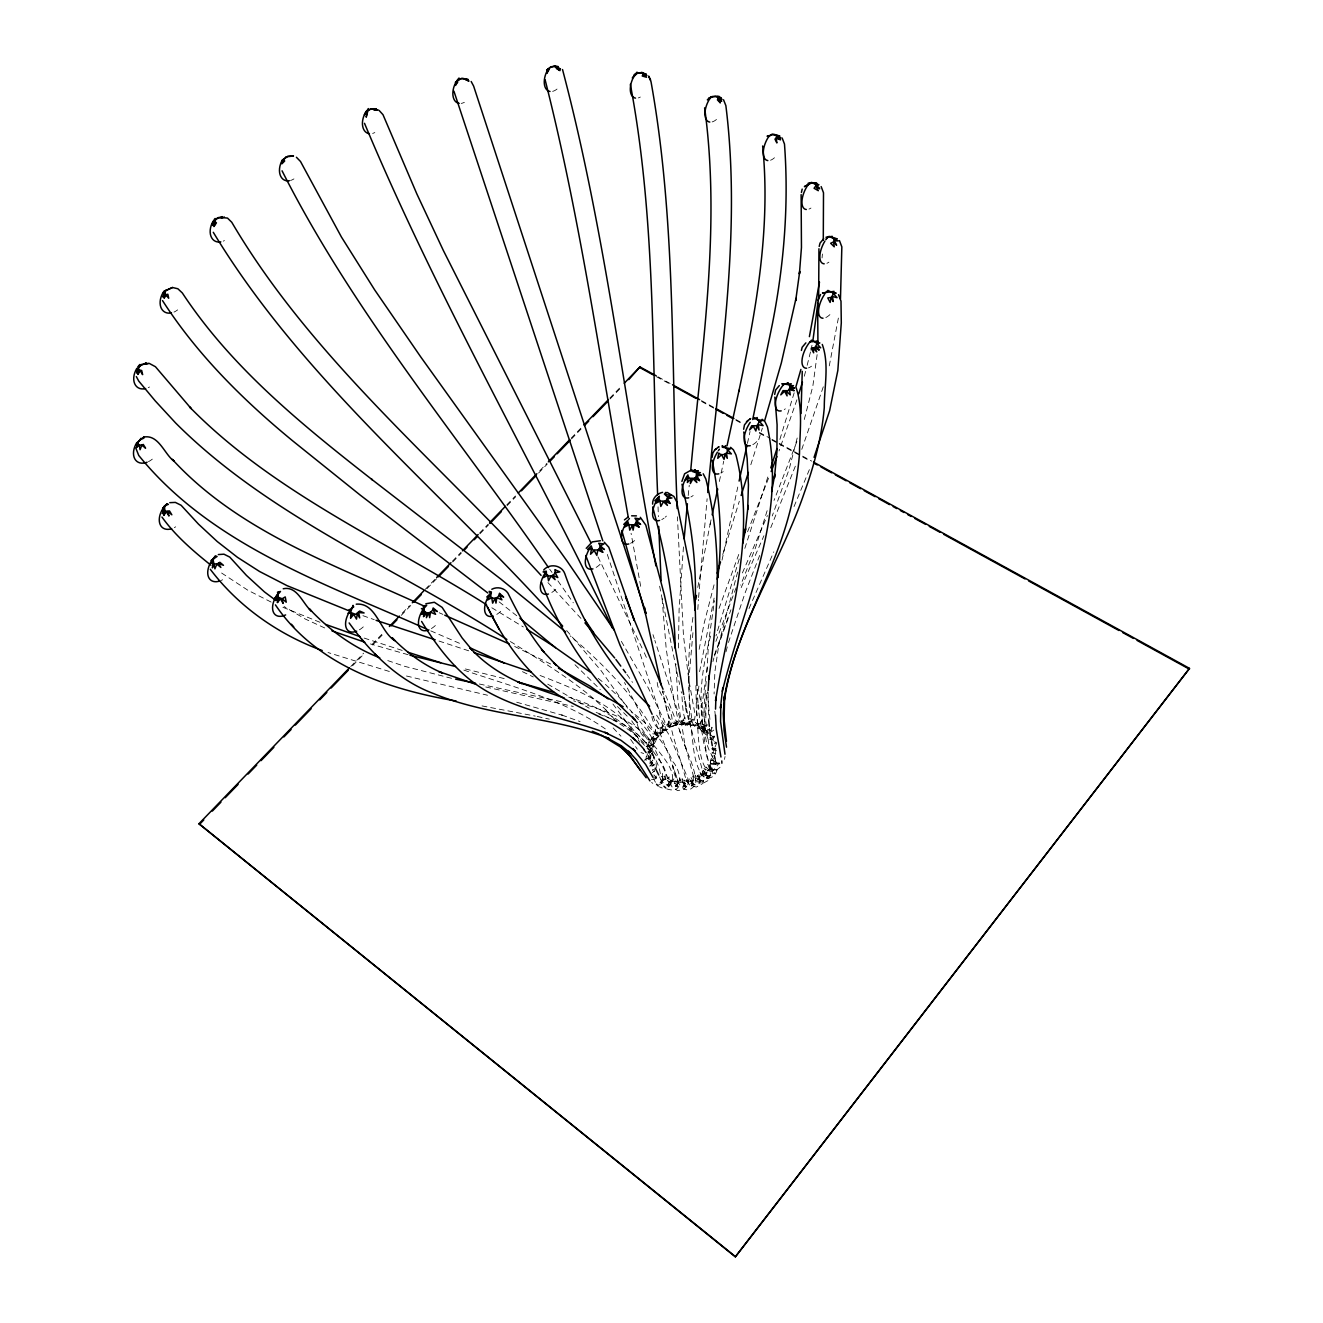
<?xml version="1.0" encoding="UTF-8"?>
<svg xmlns="http://www.w3.org/2000/svg" width="1323" height="1323" viewBox="0 0 1323 1323"><rect width="100%" height="100%" fill="white"/><g stroke="black" fill="none" stroke-linecap="round" stroke-linejoin="round"><path stroke-width="0.75" stroke-dasharray="5 3.75" d="M706.995 671.753L708.566 642.035L714.503 600.609M668.115 786.639L668.148 784.324C671.819 779.28 661.649 777.345 662.112 783.117M708.103 692.491L708.681 720.539M696.493 710.947C698.809 721.746 695.633 790.757 721.283 766.133M696.609 702.893L697.75 686.654M695.898 685.661L696.345 708.913M697.816 609.506L698.461 599.517M698.594 597.516L707.11 498.705M683.445 546.895L679.096 609.556L678.401 650.023M692.938 632.659L689.068 677.442L689.432 718.885M822.063 257.919L822.41 253.999M817.134 354.614L812.851 386.084L803.656 421.971M688.208 495.53L689.25 485.243M660.359 773.707C655.91 745.163 621.281 721.068 595.333 712.171M715.396 754.573L715.743 751.183M656.225 767.869C657.581 754.805 643.176 745.99 636.826 736.233C618.436 716.818 593.795 705.258 568.725 697.122M713.196 740.946L712.932 738.697L714.585 736.861L711.146 735.141L713.56 737.639M838.369 318.082L829.273 365.876M645.905 759.716L646.352 755.797L650.354 760.427L649.957 763.867L652.702 762.296L650.569 762.726L652.95 760.064L650.354 760.427L650.8 756.508L649.543 759.6L648.717 755.731L648.419 759.17L647.145 759.22M706.366 695.402L705.754 721.448L708.863 744.717M706.217 681.428C704.216 700.793 701.851 722.044 708.5 740.632M656.638 715.164L669.752 735.952L687.894 778.47L687.844 784.771L683.826 789.566L677.475 790.575L671.886 786.755L653.413 745.874L639.852 725.715M687.844 784.771L688.34 780.768M706.151 693.269C705.92 713.444 700.562 739.061 712.7 756.591M692.938 617.378C687.795 652.173 686.521 687.828 692.442 722.623C693.963 727.848 700.38 730.412 705.126 727.848M689.779 718.157L692.194 720.688L691.4 722.755L692.591 724.557L695.088 725.054L698.048 722.953L699.42 724.161L697.403 723.929L697.502 725.517C679.724 729.353 683.826 702.116 681.196 691.664M662.591 773.36L662.277 779.66L660.624 781.661L661.583 783.1L661.649 780.802L663.468 781.496L662.277 779.66L664.626 779.379L662.41 778.42L664.857 777.081L661.186 776.403M699.569 671.671L714.354 596.921M699.156 649.328L704.068 623.596L714.552 582.897M707.193 667.635L701.868 706.217L701.934 723.449L707.177 757.864L711.195 763.702L717.331 765.041M697.767 587.445L710.352 523.065M722.011 560.158L737.771 487.029M724.458 759.419L725.07 756.508M710.004 524.702L711.278 518.748M719.332 481.489L723.714 461.247M747.429 443.387L750.058 431.447M711.063 730.991L711.923 727.137L712.353 730.61L707.64 729.238L709.393 732.793M810.47 351.984L806.302 368.77M810.883 350.132L812.157 344.542M797.19 437.996L789.153 469.252L772.252 515.953M710.55 636.098C704.216 659.334 700.148 683.462 701.157 707.607M739.259 558.967L715.975 635.916M725.996 651.759L727.964 644.351M712.948 661.566L713.907 657.928M804.301 376.212L805.79 370.622M767.142 510.695L755.483 547.788L740.665 585.146M794.18 392.799L778.834 442.808M722.738 554.519L739.309 501.268M737.606 572.082L719.15 642.366L714.867 671.852L714.089 693.947M796.926 399.761L779.015 450.961M750.819 464.737L762.346 428.139M714.503 656.059L729.238 615.393M728.444 642.498L745.147 592.754L760.791 552.551M744.832 548.384L768.911 473.651M823.303 386.796L801.771 449.357M714.503 654.67L730.957 609.754M715.908 641.39L736.134 587.726M796.909 441.502L774.021 500.425M719.034 608.431L739.491 552.435M644.318 760.212L649.246 757.07L649.99 754.738L648.816 752.87L650.023 749.728L647.708 752.473M795.338 466.192L770.532 528.241M747.578 531.78L768.944 477.223M749 608.58L773.79 551.84M794.032 506.577L810.569 466.787M742.401 572.925L767.406 515.573M741.194 587.594L763.95 535.732M655.795 778.404L656.423 777.263L653.794 774.947L657.432 776.386M713.147 737.87L714.304 736.051L713.014 736.431M621.347 641.341L648.32 687.993L664.824 721.746L665.403 728.857L663.22 732.264L660.624 733.025L661.318 733.769L654.587 734.116L656.208 732.495L656.638 734.778L661.649 732.214L664.758 728.345L661.384 728.394L662.724 725.219L662.31 731.172L663.22 732.264L659.003 734.662L652.553 733.769L649.047 730.131L624.506 682.519M607.307 554.436L655.613 700.562C660.508 708.533 658.192 724.855 669.918 727.104L673.787 725.599L678.12 721.134L675.358 721.845L675.491 723.863L676.566 724.888L677.409 723.929L679.013 721.564L679.377 716.305L654.852 640.398M698.891 686.058C696.675 698.428 710.352 716.818 697.502 725.517L690.523 725.302L691.764 723.764L688.307 721.961L691.549 721.663M662.128 598.691L666.197 648.667L673.887 700.049L677.806 718.902L681.428 723.681L685.198 724.987L686.339 723.913L683.048 724.194L684.156 720.671L680.882 720.952L687.662 723.929L693.384 719.183L690.771 720.77L691.912 722.937L694.558 719.695L695.187 715.429L688.621 678.666L683.445 635.321L677.409 516.78M350.744 666.527L363.627 653.182M372.21 644.284L383.67 632.411M402.291 613.128L409.452 605.719M425.196 589.396L435.217 579.027M452.4 561.217L460.999 552.319M479.604 533.037L488.204 524.14M506.808 504.857L515.408 495.96M539.751 470.756L546.912 463.331M571.238 438.111L582.699 426.254M609.903 398.074L621.363 386.2M352.579 665.767L364.023 653.909M372.623 645.012L384.067 633.155M401.233 615.36L411.255 604.975M426.998 588.669L437.003 578.3M452.747 561.994L461.33 553.097M479.935 533.814L488.518 524.917M507.122 505.651L515.705 496.753M538.61 473.022L547.193 464.125M571.519 438.922L581.525 428.553M610.151 398.901L621.595 387.044M685.182 722.209C667.668 734.761 665.519 701.752 662.757 691.119M665.271 517.161L666.428 516.102M649.742 766.199C663.071 752.721 637.57 737.374 631.088 726.84C605.504 700.479 570.246 687.117 536.691 674.184M652.289 772.764L654.736 770.631M655.298 776.915L656.307 776.039M667.123 785.201L670.017 785.035L668.776 783.199L671.174 782.935L668.892 781.959L671.406 780.636L668.512 780.802L669.124 776.882L666.494 779.429L664.51 775.956L665.171 779.412L662.161 776.799L662.873 780.735L660.26 778.404L662.244 781.876L658.854 782.786M668.479 786.937C682.817 773.062 655.348 749.661 648.402 737.887C628.772 717.049 599.947 709.343 573.62 700.843M676.566 724.888L669.918 727.104L676.566 724.888L674.829 724.839M711.261 731.9L713.775 730.081M709.36 731.057L710.401 730.296M648.816 752.87L651.511 751.199L649.626 753.663L652.173 753.184L649.858 755.929L651.925 755.4L649.246 757.07L650.784 757.484L648.237 757.963L648.948 759.137L645.955 760.427M714.222 743.774L716.553 742.385L714.04 741.806M654.72 764.462L651.925 765.967L649.494 765.554L651.098 762.081L653.099 767.935L652.355 770.3L655.166 768.795M647.509 753.101C662.674 746.073 645.723 728.89 639.737 721.167M656.39 778.602L650.188 779.793M658.804 784.539C671.29 781.48 664.907 766.05 659.003 759.882C648.154 742.583 632.807 727.385 613.558 719.811M690.523 725.302L692.591 724.557M683.048 724.194L685.182 723.483M712.402 747.925L715.991 748.438L713.99 749.546L716.537 743.427L713.064 741.74M646.104 746.585C652.256 747.545 658.126 741.211 655.976 735.175C635.238 696.229 603.685 664.245 570.263 635.916M653.397 771.21L654.703 771.21M661.649 732.214L663.22 732.264M708.07 731.421L704.729 730.031L704.481 727.848L706.151 726.095L702.728 724.293L705.126 726.84L701.554 726.162L704.481 727.848L701.306 728.245L704.349 728.973L702 730.197L704.729 730.031L703.555 731.751L707.028 736.613M709.889 737.821L713.114 737.986M652.636 777.064L656.423 777.263M713.527 760.477L710.401 759.948L719.811 763.933L718.604 762.61L714.949 764.611L715.975 762.991L712.733 763.669L713.924 761.601L710.633 757.732M714.999 753.465L711.906 752.919L715.131 752.274L713.295 748.719L716.785 750.389M716.173 750.472L712.485 749.48L710.418 747.363M482.052 705.92L535.253 716.074M479.356 684.008L564.524 702.414M712.799 739.855L709.74 739.226L712.932 738.697L709.988 737.076M537.204 716.438L549.31 719.15M451.573 678.319L404.888 666.379L387.722 660.59M406.475 676.003L487.509 695.236M465.382 668.958L506.246 679.096M485.773 686.984L573.289 706.432M389.342 671.472L328.005 652.537M516.681 702.215L562.589 715.28L559.993 714.387L580.086 721.597M408.079 654.703L370.44 643.937M402.192 650.42L363.891 638M463.893 670.116C512.877 687.001 565.169 699.784 607.72 730.627M439.021 641.06L469.963 651.214M640.994 752.589L643.673 753.498M647.013 758.476L648.948 759.137C662.244 746.139 637.124 731.255 631.584 720.539M362.932 615.675L374.211 619.66M319.984 622.29L280.36 606.248M598.872 714.073L616.584 721.018M659.35 786.821L662.195 788.012M324.714 627.945L305.282 619.032L284.065 606.546M666.726 788.855C686.009 795.603 680.551 770.003 672.96 761.816C663.948 741.723 649.361 724.194 631.137 711.824M430.785 630.889L462.322 644.516M439.219 612.764L442.924 614.385M514.68 646.467L551.244 664.311M271.132 602.081L247.831 590.207L218.527 571.007M522.453 671.654L533.318 676.963M547.705 684.14L589.165 708.185M658.06 376.84L670.711 383.786M701.438 400.637L714.089 407.583M735.786 419.474L743.013 423.443M759.286 432.373L770.135 438.326M771.937 439.319L777.362 442.295M779.164 443.288L800.862 455.178M802.664 456.17L811.71 461.132M656.456 376.691L670.91 384.613M701.62 401.481L714.271 408.41M735.952 420.317L743.179 424.27M759.435 433.2L764.859 436.177M772.086 440.146L777.511 443.122M779.313 444.115L800.994 456.005M802.796 456.997L810.023 460.966M510.364 641.556L513.853 643.656C546.002 664.047 579.11 683.793 606.562 710.517L604.793 708.863L617.609 722.556M491.842 607.786L523.313 626.937M651.627 782.472L652.801 783.365M499.085 601.833L516.714 615.757M598.211 678.385L602.676 681.94M605.372 684.338L618.271 696.328L638.496 719.596M574.976 664.708L600.295 689.614M613.128 727.915L620.95 736.183M617.394 706.515L628.756 717.728M706.465 731.139L709.26 733.934M547.954 582.583L580.946 618.387M566.641 630.509L601.072 670.612L627.681 708.202M612.929 704.034L629.897 726.608L639.77 742.253M626.904 674.35L632.51 682.37M549.673 569.188L552.005 572.446M557.909 580.88L573.306 602.808M630.641 739.392L637.306 749.165M647.063 754.027L655.332 768.101M637.355 724.276C644.235 752.39 673.142 738.466 653.678 716.586M711.791 755.731L713.659 759.27M653.711 778.85L655.414 782.257M597.963 556.834L643.507 651.015M644.318 652.785L646.6 657.911M659.565 776.866L662.84 784.241M652.95 716.074L668.578 754.292L678.451 782.505L672.679 765.537C673.275 776.386 684.239 801.291 695.848 783.778C695.65 765.289 683.875 747.958 679.493 730.064C674.598 716.934 669.388 703.919 663.799 691.069M657.233 682.486C657.779 696.46 681.808 716.983 667.586 729.42C659.135 733.587 652.884 723.664 651.842 716.421M679.493 730.064L680.733 733.504M684.768 744.733L685.959 748.041M652.983 634.66L654.224 638.463M685.38 707.689L686.885 713.659M715.677 761.221C721.068 769.49 712.865 782.422 703.29 776.601C691.747 762.065 694.195 739.987 689.696 722.672M678.782 680.667L679.691 684.454M689.184 721.151L703.985 776.055L703.555 781.248L702.033 783.96L696.394 787.036L690.259 785.73L686.157 779.909L672.911 735.042L662.393 691.003M677.905 676.88L659.466 585.378M686.422 708.417L687.977 715.66M684.008 696.146L684.686 699.635M640.679 586.304L631.071 533.285M710.848 737.854L711.559 741.773M712.65 747.66L713.378 751.58M698.891 712.899L703.489 741.674L711.03 772.136L709.045 780.024L703.423 783.084L697.287 781.761L693.996 778.106L684.851 744.204L677.988 701.273L675.888 664.03M709.922 719.464L707.342 691.912M709.575 728.212L710.038 732.049M696.576 710.864C697.238 718.439 696.493 733.736 708.152 732.793L706.747 731.354L705.738 732.661L705.572 730.875L703.555 731.751L701.223 709.575M714.85 711.245L715.263 715.33M697.998 702.993L696.94 685.38M658.044 506.841L658.391 516.648M363.296 626.87A18.522 10.402 -54.7 0 1 359.36 629.847M435.366 625.531A18.638 10.005 -55.8 0 1 430.19 629.252M500.706 611.325A18.654 9.658 -56.8 0 1 495.662 615.03M555.759 589.347A18.621 9.36 -57.6 0 1 550.815 593.018M600.08 564.326A18.555 9.129 -58.4 0 1 595.251 567.931M634.643 540.545A18.489 8.93 -59 0 1 629.93 543.555M664.096 518.103A18.406 8.781 -59.6 0 1 661.781 519.575M693.186 495.497A18.34 8.633 -60.1 0 1 690.92 496.952M723.185 471.583A18.29 8.467 -60.5 0 1 720.952 473.006M756.756 441.617A18.208 8.318 -61.1 0 1 752.34 444.908M785.333 408.824A18.092 8.153 -61.7 0 1 784.258 409.551M811.528 366.19A17.943 8.037 -62.4 0 1 808.452 367.877M829.901 314.626A17.728 7.971 -63.1 0 1 824.808 317.933M828.909 262.152A17.447 7.988 -64 0 1 826.925 263.277M810.966 208.042A17.133 8.087 -64.8 0 1 808.998 209.067M774.468 157.751A16.786 8.285 -65.7 0 1 770.515 160.232M716.471 119.45A16.438 8.566 -66.5 0 1 711.559 122.047M640.332 97.042A16.108 8.93 -67.1 0 1 638.331 97.902M557.033 89.054A15.826 9.327 -67.3 0 1 551.923 91.485M464.356 102.318A15.628 9.774 -67.1 0 1 461.198 103.392M374.822 132.532A15.545 10.253 -66.1 0 1 372.623 133.408M293.938 178.886A15.578 10.7 -64.2 0 1 290.498 180.474M224.43 240.554A15.744 11.097 -61.5 0 1 223.24 241.133M177.629 309.88A16.058 11.394 -58.4 0 1 173.991 312.079M149.532 386.994A16.504 11.543 -55.7 0 1 148.242 387.656M152.31 459.131A17.001 11.56 -53.9 0 1 148.441 461.661M175.694 526.819A17.513 11.427 -53.1 0 1 174.338 527.596M222.611 579.739A17.96 11.163 -53.2 0 1 221.255 580.417M687.662 723.929L687.629 725.021L685.198 724.987L687.662 723.929M682.354 723.119L682.288 724.557L673.903 723.218L676.781 723.135L677.525 725.318L681.312 723.863L685.397 721.366L682.8 720.125L685.033 717.628L682.354 723.119M648.865 742.236L648.634 745.725L650.883 747.908L649.775 752.142L647.89 751.596L651.627 750.505L650.734 749.083L653.049 746.288L650.536 746.867L652.388 744.336L649.742 746.089L648.865 742.236M655.398 729.75L655.083 733.24L657.283 735.323L656.109 739.177L655.464 738.333L651.478 740.252L651.842 738.565L654.224 738.846L653.827 740.103L659.185 735.654L657.283 735.323L658.887 731.751L656.969 734.315L657.448 730.395L656.191 733.587L655.398 729.75M706.631 777.312L706.499 778.536L709.062 778.255L706.631 777.312C704.084 769.705 694.955 780.901 703.538 780.917L701.107 782.571L702.199 780.868L698.908 781.645L701.008 780.372L697.32 779.991L699.751 778.337L696.824 775.625L699.884 777.114L697.982 773.575L701.554 775.179L699.9 772.037L702.827 774.749L702.281 771.243L704.167 774.782L704.762 771.326L705.374 775.295L706.962 772.252L706.234 776.171L709.293 776.006L706.631 777.312M712.601 772.219L712.469 773.442L715.048 773.145L712.601 772.219C708.781 763.784 701.289 778.189 710.815 775.377L709.591 777.511L709.525 775.807L707.094 777.444L706.978 775.261L704.894 776.502L706.118 774.368L702.563 772.748L705.721 773.227L702.794 770.515L706.482 770.912L703.968 768.481L707.507 770.085L705.87 766.943L708.797 769.655L708.252 766.166L710.137 769.705L710.732 766.232L711.327 770.201L712.932 767.158L712.187 771.094L714.536 768.795L712.601 772.219M676.235 784.076L675.474 786.457L678.567 785.068L676.103 785.316L678.798 782.769L676.235 784.076C675.623 779.991 668.975 781.265 669.421 785.201L666.18 784.837L669.537 783.96L667.586 780.454L670.166 782.836L669.488 778.883L671.208 781.976L671.852 778.04L672.481 781.529L674.317 778.089L674.995 782.042L678.071 780.653L676.235 784.076M684.057 784.671L683.313 787.036L686.422 785.647L684.057 784.671C683.296 779.875 675.276 782.654 677.608 786.904L674.002 785.366L677.343 784.522L674.25 783.084L677.971 783.398L675.408 781L679.013 782.554L679.691 778.619L681.626 782.125L682.155 778.668L682.817 782.637L684.355 779.594L683.677 783.53L685.926 781.248L684.057 784.671M691.995 783.712L691.234 786.06L694.393 784.671L691.995 783.712C690.953 778.04 681.775 783.051 686.389 786.805L684.239 788.128L685.529 785.912L682.668 786.457L685.132 784.754L682.188 782.075L685.264 783.53L683.346 779.991L686.935 781.562L685.264 778.437L688.225 781.132L690.11 777.692L690.738 781.661L693.897 780.272L691.995 783.712M699.652 781.215L698.891 783.547L702.066 782.158L699.652 781.215C698.031 774.567 688.373 782.488 695.22 784.787L694.112 786.507L694.029 784.291L691.912 785.581L693.169 783.381L690.325 783.927L692.772 782.24L689.829 779.545L692.905 781.017L691.003 777.477L693.533 779.909L692.921 775.939L694.575 779.065L695.286 775.129L697.204 778.668L697.767 775.212L698.395 779.181L699.966 776.138L699.255 780.057L702.298 779.892L699.652 781.215M710.517 765.967L711.642 769.192L716.653 770.648L715.478 769.325L711.791 771.342L711.642 769.192L709.575 770.416L710.782 768.299L707.987 768.779L710.385 767.175L707.474 764.446L714.8 763.669L717.264 766.182L719.199 762.776L715.991 764.181L715.412 760.212L713.461 763.636L710.55 760.907L710.517 765.967M653.43 736.382L652.189 745.345L645.541 745.792L649.064 744.998L647.575 746.453L654.042 743.741L653.182 742.451L655.497 739.64L653.33 741.31L654.868 737.754L653 740.301L651.114 739.193L653.43 736.382M698.428 724.094L699.503 727.055L704.464 728.146L704.961 725.467L707.573 724.938L702 727.584L702.1 728.841L700.677 727.518L699.635 728.725L699.503 727.055L697.469 727.865L698.66 726.228L695.915 726.344L698.296 725.186L695.501 722.391L699.073 723.102L698.428 724.094M676.582 721.118L676.781 723.135L673.258 721.432L676.582 721.118M669.025 721.035L668.528 726.939L665.254 730.263L659.383 728.312L662.062 727.17L663.154 728.857L660.805 729.651L667.586 729.42L670.728 726.112L668.528 726.939L671.059 724.144L667.602 724.177L669.025 721.035M688.936 723.549L687.629 725.021L691.912 722.937L689.978 722.805L689.994 724.309L688.936 723.549M669.008 723.962L666.395 725.037L671.241 726.046L667.834 726.393L670.116 725.649L669.008 723.962M648.634 745.725L647.36 745.792L646.534 742.385L648.634 745.725"/><path stroke-width="1.5" d="M817.928 342.971L817.647 303.05M823.286 240.323L823.501 192.778L821.153 186.593M715.528 709.111L715.925 697.221L715.561 700.777C728.378 618.982 757.269 538.709 735.985 455.062L733.405 449.837L730.594 447.323M694.74 610.267C697.502 567.898 691.582 525.463 681.99 484.251M708.119 690.606L709.078 675.706L708.681 679.476C718.621 613.029 722.523 544.811 705.854 479.025L703.208 473.799M684.156 538.709L687.381 503.749M690.689 470.872C701.422 350.446 721.151 228.747 704.613 107.841M801.027 413.52L802.251 371.333M840.469 298.998L841.841 246.888L839.444 240.554M707.755 492.553C719.216 364.205 741.955 234.684 725.864 105.625L723.532 99.787M349.305 668.016L198.963 823.749L735.34 1256.85L1189.509 668.38L813.513 462.124M722.738 687.861L720.407 708.185L720.803 704.762L720.572 721.597L724.987 754.226M277.433 602.494L278.111 594.126L280.493 591.48L277.499 592.142L278.111 594.126L275.118 597.814L277.78 595.714L275.697 600.477L278.095 597.169L282.13 598.74L285.239 596.921L286.248 602.197L282.13 598.74L283.139 603.42L280.459 598.806L277.433 602.494L279.037 598.244M350.595 618.089L350.975 611.226L353.059 605.372L353.671 606.943L348.66 610.3L351.29 609.605L348.065 613.277L351.339 612.698L355.54 614.385L359.658 611.044L364.106 612.962L358.715 612.566L359.691 617.907L357.26 613.723L356.515 619.114L353.82 614.418L350.595 618.089L352.331 613.822M652.603 504.096C652.338 498.275 657.134 493.496 662.575 492.338M819.499 282.113L809.395 336.637M423.575 616.551L424.27 608.018L426.668 605.355L423.162 605.917L424.27 608.018L421.425 608.696L423.988 609.638L421.657 614.434L424.402 611.127C426.899 614.864 433.249 612.152 433.167 607.935L437.301 611.524L432.886 609.556L435.565 614.319L430.488 612.218L429.661 617.643L428.751 612.863L426.403 617.676L426.982 612.88L423.575 616.551L425.444 612.268M717.298 579.276L718.207 573.421L717.794 577.374C722.821 538.329 719.762 498.705 712.187 460.206M681.891 481.423L684.636 473.766L691.946 469.665M695.815 599.435L696.46 595.433M812.901 340.656L818.656 297.377L818.937 248.757M712.072 457.427L712.832 453.061L714.867 449.803L719.017 446.711L718.207 447.306M771.64 491.577L774.831 474.329L774.418 478.016L776.915 452.003L777.097 424.832L774.865 397.098M743.642 429.264L744.469 424.881L748.14 420.433M742.683 543.703L745.56 528.687L745.13 532.508L748.123 505.502L747.693 509.355L748.438 484.83L747.164 458.833L743.791 431.993M722.341 691.334C743.609 603.999 787.069 519.592 767.472 426.998L764.975 421.739L762.147 419.275M774.683 394.452L775.592 390.037L779.313 385.588M712.138 514.796L717.711 488.997M727.038 445.818L739.061 390.235L738.747 391.691C756.012 311.12 770.896 228.681 762.66 145.977M739.094 481.092L746.982 445.371M752.704 419.523L772.235 324.631C783.977 265.245 788.988 204.453 784.473 144.009L782.141 137.989M801.424 192.48L802.185 189.09M801.407 350.43L802.151 347.288L805.889 342.872M819.218 246.442L820.012 243.134L823.7 238.752M817.928 300.586L820.574 294.516M717.231 573.223L720.522 561.928M800.911 369.415L795.867 386.944C803.16 407.964 799.787 431.844 799.472 453.872C797.405 480.216 792.212 506.213 784.126 531.366C766 587.825 733.57 639.753 724.194 698.908L724.591 695.584L723.251 713.477L724.078 730.809L726.509 747.197M764.711 420.482L781.347 362.899L795.999 298.386L795.669 300.784L799.72 271.413L799.39 273.977L801.457 247.484L801.126 194.63M798.761 393.874L802.466 382.099M741.128 495.513L748.388 472.443M770.763 467.862L776.965 448.596M814.058 457.345L829.604 410.775L837.839 370.44L841.296 322.845L840.998 301.098L838.517 294.665M776.932 456.551L771.16 471.567M696.08 477.206L696.576 472.939L691.995 471.302L695.286 469.665L693.814 471.302L698.263 470.723L695.418 471.881L700.396 472.691L697.122 474.329L701.388 475.238L696.94 475.833L699.487 480.58L694.674 478.281L689.498 478.264L687.811 475.817L685.198 480.547L688.34 477.206L687.348 482.515L691.119 478.843L690.308 483.59L692.938 478.843L696.89 482.548L694.674 478.281L696.08 477.206L699.487 480.58M599.253 548.863L600.361 545.837L598.74 543.273L603.9 543.951L600.361 545.837L604.413 549.541L600.146 547.408L602.759 552.22L597.814 549.971L592.621 549.971L591.232 545.82L587.561 549.508L591.497 548.847L590.538 554.254L594.225 550.566L596.838 555.379L597.814 549.971L599.253 548.863L602.759 552.22M635.52 523.693L636.611 520.716L634.957 518.203L640.051 518.93L636.611 520.716L640.63 524.421L636.396 522.271L638.992 527.067L634.097 524.801L628.905 524.784L627.466 520.716L623.761 524.388L627.764 523.693L624.688 527.034L628.905 524.784L629.748 530.159L632.328 525.38L633.105 530.176L634.097 524.801L635.52 523.693L638.992 527.067M666.594 500.044L667.652 497.101L664.378 494.041L665.932 492.338L665.982 494.62L671.009 495.397L667.652 497.101L671.985 497.994L667.47 498.639L670.033 503.401L665.171 501.119L659.995 501.103L658.523 497.101L654.786 500.772L658.854 500.028L655.728 503.368L659.995 501.103L660.822 506.461L663.418 501.698L667.42 505.403L665.171 501.119L666.594 500.044L670.033 503.401M586.221 548.317L592.274 541.884L600.427 540.743M718.356 450.68L719.398 449.241M825.817 239.711L827.768 237.131M457.179 80.273L459.015 78.007M137.741 367L139.791 364.487M214.111 219.684L215.054 218.477M735.34 1256.85L1189.509 668.38M628.309 519.856L629.417 518.451M367.463 109.66L368.422 108.569M389.392 626.49L399.43 616.105M412.313 602.759L423.757 590.885M436.656 577.539L450.978 562.705M462.422 550.848L478.182 534.525M489.626 522.668L505.386 506.345M518.269 492.999L536.873 473.717M548.334 461.843L569.816 439.6M584.138 424.766L608.481 399.563M624.224 383.24L639.968 366.918L656.241 375.848M199.475 824.411L203.759 819.962M212.358 811.065L220.941 802.168M225.224 797.719L238.107 784.374M248.129 774.005L256.712 765.107M261.011 760.659L273.878 747.313M283.899 736.928L291.06 729.519M295.343 725.07L311.087 708.764M319.67 699.867L326.831 692.458M331.114 688.01L348.296 670.215M391.211 625.746L396.95 619.809M414.116 602.015L421.276 594.606M438.442 576.811L448.464 566.426M464.191 550.12L467.052 547.16M474.213 539.751L477.074 536.774M489.957 523.445L501.4 511.571M521.427 490.816L535.749 475.999M550.054 461.165L554.337 456.716M557.215 453.756L570.081 440.41M584.402 425.593L588.685 421.144M592.985 416.695L607.29 401.861M628.756 379.618L639.968 366.918M172.503 287.504L164.978 290.911L172.503 287.504L177.861 288.761L182.326 292.962C231.74 367.976 302.19 424.964 372.193 479.703L371.482 479.158L501.152 579.342L565.616 631.881M543.67 570.015C549.558 563.102 561.68 564.971 564.805 573.702C582.368 623.927 611.408 669.223 649.61 706.217M624.439 519.889L627.863 517.276M749.777 419.242L750.687 418.564L746.47 421.673M714.867 449.803L716.454 448.629M143.76 437.07L136.864 442.758L139.13 444.941L140.089 449.737L141.793 445.14L143.297 444.462L145.58 448.166L141.793 445.14L139.13 444.941L136.484 447.488L138.369 444.098L136.12 445.272L140.999 438.31L140.817 439.137L143.794 438.277L143.76 437.07C158.727 434.209 164.333 454.136 174.123 461.314L172.255 459.313C239.496 532.524 336.505 565.566 424.352 606.232M224.364 217.005L221.652 218.08L218.477 217.518L213.168 221.834L217.154 218.196L222.314 216.641L220.958 217.501L227.49 218.08L231.757 222.264C311.781 358.351 435.929 459.991 541.09 575.389M425.824 603.784L434.341 602.263L442.114 607.373L462.107 637.918L472.394 650.354L469.731 647.526C484.053 663.451 502.277 675.342 521.94 683.627L518.451 682.172L564.127 697.916M491.809 589.264C497.316 586.337 504.394 587.908 507.949 593.134C518.169 613.938 529.398 634.345 544.166 652.322L541.454 649.411L556.371 665.436L553.659 662.525C573.653 681.841 599.551 692.673 623.133 706.68M356.218 604.181C376.377 602.246 380.048 631.716 394.866 640.679L392.336 637.918C406.641 652.553 423.377 664.89 442.262 672.96L438.889 671.604L476.214 684.421M283.221 588.768C297.377 585.626 302.884 604.065 311.517 611.209L309.135 608.563C328.865 629.682 352.662 647.344 379.751 657.763M218.328 554.569L223.951 554.188L229.755 557.082L246.458 575.422L264.517 591.96L275.928 600.477M169.757 502.674L175.364 502.409L181.102 505.27L198.45 524.09L217.204 541.504L237.495 557.347L259.556 571.486L287.091 585.676L347.916 610.366M631.633 515.821L636.429 515.871M456.104 700.975C387.887 689.548 315.817 664.874 275.416 604.859M455.542 679.129L475.387 683.197M409.965 655.216L455.476 666.511M149.152 363.345L155.436 366.719L191.14 408.559L189.536 406.938C273.547 492.619 386.299 541.52 486.484 604.661M517.921 682.006L554.387 692.557M364.801 642.201L331.974 630.906M407.964 652.256L440.625 662.691M435.201 639.803L376.079 620.322M473.832 652.487L531.3 672.084M360.088 636.677L325.739 624.456M322.233 650.536C278.458 634.593 238.338 606.414 210.307 569.303M667.272 492.454L673.903 496.456L676.615 501.649L691.301 573.851L695.352 611.623L696.94 685.38M592.34 731.255L599.253 734.199M427.081 629.285C325.111 583.608 211.663 545.44 138.75 455.459L135.773 448.034M469.748 647.724L504.394 663.187M444.776 615.212L509.239 643.937M600.973 734.943L620.636 747.098L630.591 756.359L628.458 754.16L646.153 777.759M558.471 668.165L589.843 685.992L608.183 698.941M672.514 384.778L699.635 399.645M715.892 408.575L733.967 418.481M640.2 367.761L652.851 374.707M674.532 386.597L696.212 398.504M716.074 409.402L723.301 413.371M726.922 415.356L732.347 418.333M813.645 462.951L817.25 464.935M820.872 466.903L831.704 472.857M835.326 474.841L846.158 480.795M849.779 482.779L860.611 488.716M864.233 490.701L875.065 496.654M878.687 498.639L889.519 504.592M893.141 506.577L896.746 508.561M900.368 510.529L903.973 512.514M907.595 514.498L911.2 516.483M914.821 518.467L925.653 524.421M929.259 526.405L940.107 532.342M943.712 534.327L1025.027 578.945M1028.632 580.929L1118.96 630.509M1122.582 632.493L1133.414 638.43M1137.036 640.415L1189.427 669.173M506.874 639.456C396.801 568.047 269.71 517.095 175.645 422.996L155.188 400.836L138.75 381.09L136.335 376.592M526.653 629.07L553.411 646.153L590.769 672.448M379.073 110.388L382.992 114.688L416.844 193.919L443.387 250.56L590.802 542.529M296.418 157.272L300.503 161.489L341.4 236.966L374.624 289.82L420.697 356.863L567.335 561.465L614.153 630.079M210.886 565.169C193.092 550.963 175.182 535.517 161.952 517.045M487.84 592.985L360.137 495.034L293.359 441.402C243.746 400.704 197.259 354.696 162.514 300.586M198.963 823.749L735.108 1256.37M519.922 618.288L555.478 647.724M644.268 749.678C620.834 721.035 582.815 712.469 553.494 691.747C524.173 670.199 503.17 639.389 487.393 606.992M619.478 745.296L623.943 749.116L621.86 746.999M349.14 622.935C370.771 652.95 398.289 680.419 433.564 693.566C489.907 716.901 552.799 716.14 609.324 738.647L606.298 737.44L621.529 745.907L630.691 753.449L628.491 751.166L636.495 759.931L649.924 780.868M663.964 786.292L665.701 787.896M656.539 784.291L658.242 785.895M640.282 517.293L645.806 525.099L664.229 594.457L671.952 629.202L683.66 694.393M604.264 542.198L608.828 547.292L634.312 620.454L625.531 596.375L626.97 600.377M633.171 737.854L635.536 740.384M361.427 638.91L363.941 641.688M375.004 653.876L377.502 656.655M562.705 626.126C446.331 495.116 304.918 383.736 213.284 232.302M623.1 748.388L631.766 758.096L640.382 770.482M584.931 622.868L614.682 657.961M291.407 624.224L293.756 626.904M637.421 722.838L632.559 717.049L635.04 719.745C593.035 682.221 561.018 635.04 541.471 582.186M644.036 749.893L646.087 752.572M615.906 659.499L620.801 666.097M623.232 669.388L625.68 672.696M548.516 567.567C458.006 436.64 354.184 313.551 282.064 170.816M584.667 619.478L593.713 632.791M421.607 621.43C438.508 649.08 459.296 675.838 488.022 691.962C525.347 712.7 568.41 718.587 607.952 733.653L604.776 732.314L620.934 740.285L635.023 750.951L632.741 748.586L645.641 764.479L652.851 777.147M471.17 81.497L473.617 86.061L646.071 613.475M655.332 768.101L658.738 775.03M562.523 69.54C605.537 232.203 624.373 400.753 655.943 565.979M486.037 604.396L499.135 629.252M650.602 80.058L648.65 76.073L651.015 81.712C675.855 219.75 671.257 360.766 676.88 500.276L677.144 508.528M612.532 628.21C531.019 459.346 436.888 296.484 364.503 123.304M822.261 344.427C829.422 364.222 824.212 386.829 824.279 407.501C821.831 436.689 814.224 465.183 804.334 492.669C780.487 562.937 735.505 626.275 724.293 700.562L724.624 697.337L724.078 719.563L726.459 741.31M652.123 714.271L620.074 645.293L585.775 555.511M663.021 689.266L632.857 616.419M453.921 91.188L602.808 540.826M621.793 530.506L645.955 615.84L661.12 684.95M652.669 506.974C665.237 553.064 674.333 600.394 675.243 648.287M545.076 79.694C580.152 217.749 599.881 359.046 625.068 499.069L628.243 517.177M714.288 755.45L715.214 759.303M687.977 715.66L688.754 719.282M720.952 757.021L716.239 729.105L715.511 715.082M685.016 701.372L686.042 706.614M644.632 607.489L645.773 613.392M711.559 741.773L712.287 745.709M630.343 84.325C655.844 219.552 651.842 357.938 657.647 494.785M708.681 720.539L709.36 726.294M710.038 732.049L710.484 735.886M698.18 704.977L698.544 708.93M661.103 580.648L658.738 526.455M721.779 760.94L721.878 763.239M356.697 631.187A18.522 10.402 -54.7 0 1 346.179 627.747A18.522 10.402 -54.7 0 1 349.537 611.623M428.917 629.864A18.638 10.005 -55.8 0 1 418.928 626.374A18.638 10.005 -55.8 0 1 422.616 610.135M493.198 616.071A18.654 9.658 -56.8 0 1 488.948 595.664M548.433 594.027A18.621 9.36 -57.6 0 1 544.878 573.372M592.936 568.89A18.555 9.129 -58.4 0 1 589.926 548.003M628.822 543.951A18.489 8.93 -59 0 1 621.545 538.163A18.489 8.93 -59 0 1 627.251 521.312M659.565 520.468A18.406 8.781 -59.6 0 1 652.57 513.87A18.406 8.781 -59.6 0 1 659.433 496.208M688.754 497.812A18.34 8.633 -60.1 0 1 682.056 491.709A18.34 8.633 -60.1 0 1 687.927 474.841M718.836 473.832A18.29 8.467 -60.5 0 1 717.38 452.185M750.273 445.686A18.208 8.318 -61.1 0 1 744.154 439.219A18.208 8.318 -61.1 0 1 750.191 422.351M781.198 410.874A18.092 8.153 -61.7 0 1 775.443 402.82A18.092 8.153 -61.7 0 1 783.53 384.596M806.6 368.241A17.943 8.037 -62.4 0 1 802.135 359.095A17.943 8.037 -62.4 0 1 810.106 341.681M823.005 318.231A17.728 7.971 -63.1 0 1 824.642 294.219M824.196 263.823A17.447 7.988 -64 0 1 824.891 241.117M806.302 209.514A17.133 8.087 -64.8 0 1 802.102 199.657A17.133 8.087 -64.8 0 1 809.61 182.872M767.82 160.579A16.786 8.285 -65.7 0 1 768.795 136.501M709.773 122.08A16.438 8.566 -66.5 0 1 710.153 98.167M635.52 98.134A16.108 8.93 -67.1 0 1 630.327 88.079A16.108 8.93 -67.1 0 1 637.008 72.137M550.004 91.485A15.826 9.327 -67.3 0 1 548.02 69.342M459.18 103.409A15.628 9.774 -67.1 0 1 456.369 81.53M369.415 133.689A15.545 10.253 -66.1 0 1 366.57 110.851M289.357 180.738A15.578 10.7 -64.2 0 1 280.079 174.702A15.578 10.7 -64.2 0 1 282.642 159.537M220.842 241.861A15.744 11.097 -61.5 0 1 210.919 236.172A15.744 11.097 -61.5 0 1 213.268 220.991M171.477 312.906A16.058 11.394 -58.4 0 1 160.778 307.019A16.058 11.394 -58.4 0 1 164.069 291.043M145.646 388.582A16.504 11.543 -55.7 0 1 134.681 383.703A16.504 11.543 -55.7 0 1 136.831 368.356M147.101 462.24A17.001 11.56 -53.9 0 1 134.748 458.783A17.001 11.56 -53.9 0 1 136.699 442.758M171.626 528.737A17.513 11.427 -53.1 0 1 159.62 522.916A17.513 11.427 -53.1 0 1 165.739 504.906M219.883 580.962A17.96 11.163 -53.2 0 1 208.025 575.472A17.96 11.163 -53.2 0 1 214.442 557.165M285.636 614.914A18.307 10.799 -53.8 0 1 272.935 610.813A18.307 10.799 -53.8 0 1 279.517 591.646M166.863 503.931L162.597 508.561L165.425 506.147L164.35 505.981L168.352 504.361L166.863 503.931M138.717 366.438L138.419 369.663L141.693 370.523L142.619 374.641L140.271 370.721L137.873 374.459L139.13 370.423L136.567 373.069L138.419 369.663L136.269 371.052L141.098 364.536L148.523 363.478L143.744 364.172L146.39 362.932L138.717 366.438M833.407 294.07L831.208 297.443L827.785 297.923L830.133 302.438L831.208 297.443L833.209 301.545L832.514 296.55L837.062 297.675L832.829 292.863L827.933 290.415L825.37 292.813L822.443 292.962L834.069 291.374L832.829 292.863L836.202 293.078L833.407 294.07M816.952 344.145L814.703 347.717L811.231 348.197L813.645 352.811L813.017 348.214L816.754 351.868L814.703 347.717L819.235 350.115L816.043 346.758L820.69 347.8L815.216 341.929L811.462 340.193L810.156 341.896L817.68 341.185L815.216 341.929L819.847 342.971L816.952 344.145M834.449 239.612L833.589 241.944L830.662 243.25L834.234 246.806L833.589 241.944L836.616 245.235L834.333 240.819L838.22 240.918L829.091 236.354L826.594 238.438L826.081 237.181L832.25 236.37L832.762 237.627L837.194 238.835L833.887 238.487L834.449 239.612M790.443 386.994L788.144 390.698L783.001 390.665L780.785 394.866L784.622 391.228L787.086 395.908L786.424 391.228L790.261 394.916L789.5 389.706L794.263 390.682L790.311 388.4L794.511 388.069L790.443 386.994L788.69 384.679L781.827 383.753L783.563 384.646L788.293 382.794L787.086 384.133L791.27 383.802L789.881 385.688L793.453 385.654L790.443 386.994M759.253 421.954L756.888 425.758L751.729 425.741L749.529 429.958L753.349 426.304L755.863 431.017L756.888 425.758L759.055 430.008L758.277 424.733L763.123 425.642L758.691 420.598L753.862 417.555L754.093 419.011L757.203 417.555L757.517 419.573L762.346 420.482L759.253 421.954M816.208 185.303L814.075 188.279L818.309 190.694L816.093 186.427L819.681 188.759L815.663 184.261L811.032 182.475L816.886 183.269L814.571 183.467L818.92 184.74L816.208 185.303M727.485 450.217C727.667 454.5 721.25 456.27 718.753 453.045L717.744 458.337L721.531 454.665L724.061 459.395L725.087 454.103L727.286 458.353L726.492 453.061L731.404 453.905L725.765 447.802L722.341 447.224L722.226 445.669L724.161 447.24L725.55 445.686L725.765 447.802L730.693 448.662L727.485 450.217M213.003 562.655L212.424 567.898L213.879 563.681L213.102 559.728L215.335 555.809L217.088 556.47L211.002 560.588L212.738 561.266L210.307 563.433L213.003 562.655M777.13 136.418L774.997 139.196L776.866 142.95L776.254 138.435L780.553 139.758L776.998 137.46L780.802 137.824L772.252 134.036L768.961 136.501L767.092 136.186L774.137 134.351L779.875 136.054L776.634 135.459L777.13 136.418M555.379 571.156C555.528 575.488 549.028 577.853 546.498 574.232L546.267 571.156L543.091 571.9L546.019 572.76L543.521 577.572L547.606 575.373L548.499 580.797L551.013 575.985L555.114 579.672L552.782 575.373L557.793 577.572L555.147 572.76L559.91 571.883L554.899 569.684L555.379 571.156M499.515 593.399C499.631 597.715 493.148 600.262 490.635 596.557L491.379 591.943L489.113 591.381L490.436 593.448L486.914 597.136L490.171 595.069L487.74 599.898L491.709 597.698L492.636 603.156L495.1 598.31L495.976 603.139L496.853 597.682L501.93 599.848L499.251 595.036L503.65 597.07L499.515 593.399M718.356 97.985L717.43 99.87L720.307 102.896L718.191 98.96L721.713 101.193L717.893 97.092L715.495 96.116L711.013 96.794L719.315 96.546L716.884 96.447L721.167 97.753L717.893 97.092L722.011 99.39L718.356 97.985M710.385 98.216L707.325 99.804L712.386 96.579L708.731 98.117L710.385 98.216M367.017 112.918L366.19 117.168L368.042 110.305L370.721 108.982L376.377 108.916C370.936 108.023 366.223 110.338 364.437 114.754L367.017 112.918M641.936 72.451L646.881 75.56L642.813 73.393L646.153 74.055L641.87 72.798L636.363 73.393L641.936 72.451M643.21 74.204L642.234 76.006L646.517 77.247L643.21 74.204M635.503 74.617L632.295 78.007L637.504 73.03L634.097 74.7L635.503 74.617M286.297 156.842L282.295 160.48L287.736 156.279L293.508 155.982L286.297 156.842M164.482 507.552L165.11 511.273L169.493 510.926L171.841 514.796L167.922 511.588L168.947 516.036L166.384 511.72L163.771 515.441L165.11 511.273L162.282 513.671L164.317 510.314L161.869 511.257L164.482 507.552M556.751 67.721L556.503 68.598L560.026 70.615L554.254 66.183L551.294 66.762L546.68 70.136L550.418 67.208L555.875 66.15L554.254 66.183L558.223 66.563L556.404 66.944L560.489 68.978L556.751 67.721M165.358 294.252L164.085 298.221L166.483 294.5L167.856 294.268L168.699 298.254L164.68 293.59L165.855 290.299L163.308 293.028L164.532 292.615L162.812 296.997L165.358 294.252M215.318 222.661L213.962 226.547L216.426 222.859L214.475 221.173L212.424 223.802L214.624 222.066L212.689 225.456L215.318 222.661M457.708 80.604L455.294 85.482L457.659 82.258L455.393 82.423L459.792 78.983L462.686 78.355L468.276 79.595L461.247 78.504L457.708 80.604M284.164 158.677L281.882 163.82L284.66 161.026L283.784 159.653L281.584 162.299L284.164 158.677M216.84 564.111L214.905 568.84L213.879 563.681L216.84 564.111L219.866 562.292L223.471 565.318L218.46 563.433L220.875 567.435L216.84 564.111M549.028 69.226L546.846 73.195L549.028 69.226M808.551 184.261L804.384 186.659L811.396 183.021L808.105 183.269L808.551 184.261M377.766 109.875L374.244 110.272L373.284 108.966L377.766 109.875M468.755 81.001L464.687 79.066L468.755 81.001"/></g></svg>
